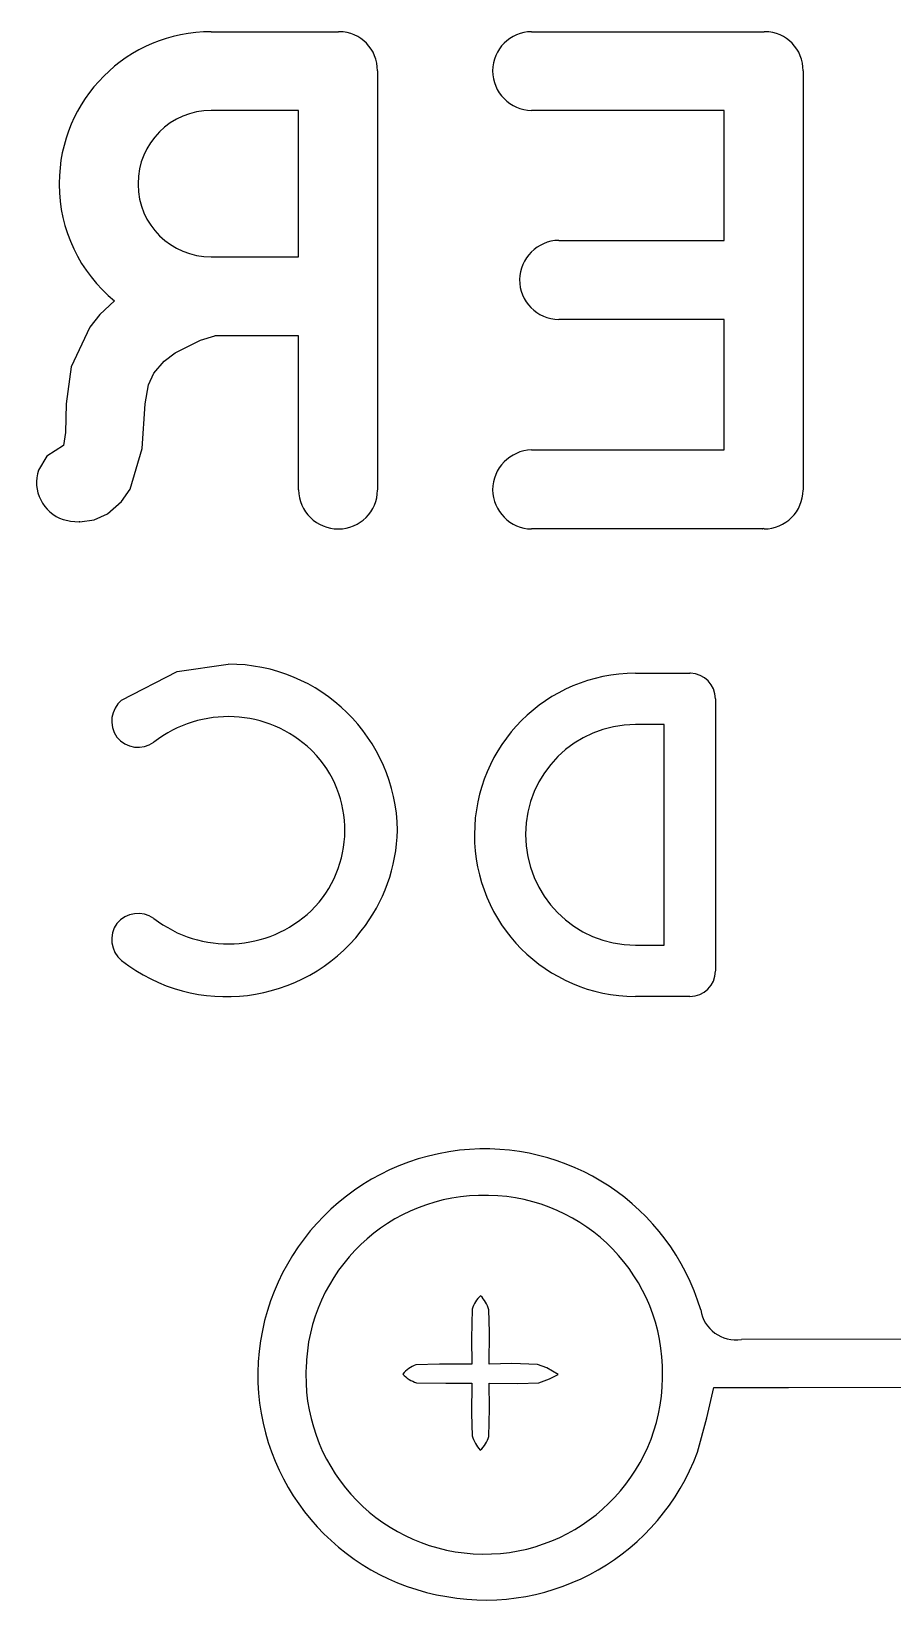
# Model space of a CAD drawing. Header units: inches. Extents: x -144 to 693, y -254 to -25.
# Drawn here: x -108.685 to -106.08, y -242.429 to -237.634 of the extents above; entities that cross this region are included whole.
import ezdxf

# ---------------------------------------------------------------- set-up
doc = ezdxf.new("R2010")
doc.units = ezdxf.units.IN
doc.header["$MEASUREMENT"] = 0
doc.layers.add('Layer 1', color=7, linetype='Continuous')

# ---------------------------------------------------------------- blocks, each defined once
blk = doc.blocks.new('block 442')
at = {"layer": 'Layer 1', "color": 7, "lineweight": 25, "true_color": 0xffffff}
blk.add_open_spline([(-108.413, -239.6581), (-108.4464, -239.6856), (-108.4526, -239.7345), (-108.4275, -239.7697)], degree=3, dxfattribs=at)
blk = doc.blocks.new('block 443')
at = {"layer": 'Layer 1', "color": 7, "lineweight": 25, "true_color": 0xffffff}
blk.add_open_spline([(-108.4275, -239.7697), (-108.3999, -239.8041), (-108.351, -239.811), (-108.3152, -239.7855)], degree=3, dxfattribs=at)
blk = doc.blocks.new('block 444')
at = {"layer": 'Layer 1', "color": 7, "lineweight": 25, "true_color": 0xffffff}
blk.add_open_spline([(-107.8391, -239.809), (-107.97, -239.6836), (-108.1726, -239.6739), (-108.3152, -239.7855)], degree=3, dxfattribs=at)
blk = doc.blocks.new('block 445')
at = {"layer": 'Layer 1', "color": 7, "lineweight": 25, "true_color": 0xffffff}
blk.add_open_spline([(-107.8391, -240.2954), (-107.7047, -240.1631), (-107.7033, -239.9468), (-107.8353, -239.8124), (-107.8363, -239.811), (-107.8377, -239.8103), (-107.8391, -239.809)], degree=3, knots=[0, 0, 0, 0, 1, 1, 1, 2, 2, 2, 2], dxfattribs=at)
blk = doc.blocks.new('block 446')
at = {"layer": 'Layer 1', "color": 7, "lineweight": 25, "true_color": 0xffffff}
blk.add_open_spline([(-108.3152, -240.3188), (-108.1726, -240.4298), (-107.97, -240.4201), (-107.8391, -240.2954)], degree=3, dxfattribs=at)
blk = doc.blocks.new('block 447')
at = {"layer": 'Layer 1', "color": 7, "lineweight": 25, "true_color": 0xffffff}
blk.add_open_spline([(-108.3152, -240.3188), (-108.351, -240.2947), (-108.3992, -240.3009), (-108.4275, -240.334)], degree=3, dxfattribs=at)
blk = doc.blocks.new('block 448')
at = {"layer": 'Layer 1', "color": 7, "lineweight": 25, "true_color": 0xffffff}
blk.add_open_spline([(-108.4275, -240.334), (-108.4526, -240.3691), (-108.4468, -240.4181), (-108.413, -240.4463)], degree=3, dxfattribs=at)
blk = doc.blocks.new('block 449')
at = {"layer": 'Layer 1', "color": 7, "lineweight": 25, "true_color": 0xffffff}
blk.add_open_spline([(-108.413, -240.4463), (-108.1884, -240.622), (-107.8632, -240.582), (-107.6875, -240.3567), (-107.6193, -240.2699), (-107.5807, -240.1631), (-107.5779, -240.0522)], degree=3, knots=[0, 0, 0, 0, 1, 1, 1, 2, 2, 2, 2], dxfattribs=at)
blk = doc.blocks.new('block 450')
at = {"layer": 'Layer 1', "color": 7, "lineweight": 25, "true_color": 0xffffff}
blk.add_open_spline([(-107.5779, -240.0522), (-107.5828, -239.7724), (-107.8108, -239.5485), (-108.0906, -239.5492)], degree=3, dxfattribs=at)
blk = doc.blocks.new('block 451')
at = {"layer": 'Layer 1', "color": 7, "lineweight": 25, "true_color": 0xffffff}
blk.add_lwpolyline([(-108.413, -239.6581), (-108.2452, -239.5713), (-108.0906, -239.5492)], dxfattribs=at)
blk = doc.blocks.new('block 590')
at = {"layer": 'Layer 1', "color": 7, "lineweight": 25, "true_color": 0xffffff}
blk.add_lwpolyline([(-106.3504, -237.7529), (-106.3504, -239.0214)], dxfattribs=at)
blk = doc.blocks.new('block 591')
at = {"layer": 'Layer 1', "color": 7, "lineweight": 25, "true_color": 0xffffff}
blk.add_open_spline([(-106.3504, -237.7529), (-106.3494, -237.6882), (-106.4011, -237.6351), (-106.4659, -237.6344), (-106.4665, -237.6344), (-106.4676, -237.6344), (-106.4686, -237.6344)], degree=3, knots=[0, 0, 0, 0, 1, 1, 1, 2, 2, 2, 2], dxfattribs=at)
blk = doc.blocks.new('block 592')
at = {"layer": 'Layer 1', "color": 7, "lineweight": 25, "true_color": 0xffffff}
blk.add_lwpolyline([(-107.1721, -237.6344), (-106.4686, -237.6344)], dxfattribs=at)
blk = doc.blocks.new('block 593')
at = {"layer": 'Layer 1', "color": 7, "lineweight": 25, "true_color": 0xffffff}
blk.add_open_spline([(-107.1721, -237.6344), (-107.2369, -237.6351), (-107.2899, -237.6875), (-107.2903, -237.7529)], degree=3, dxfattribs=at)
blk = doc.blocks.new('block 594')
at = {"layer": 'Layer 1', "color": 7, "lineweight": 25, "true_color": 0xffffff}
blk.add_open_spline([(-107.2903, -237.7529), (-107.2899, -237.8184), (-107.2376, -237.8714), (-107.1721, -237.8728)], degree=3, dxfattribs=at)
blk = doc.blocks.new('block 595')
at = {"layer": 'Layer 1', "color": 7, "lineweight": 25, "true_color": 0xffffff}
blk.add_lwpolyline([(-106.5892, -237.8728), (-107.1721, -237.8728)], dxfattribs=at)
blk = doc.blocks.new('block 596')
at = {"layer": 'Layer 1', "color": 7, "lineweight": 25, "true_color": 0xffffff}
blk.add_lwpolyline([(-106.5892, -238.2662), (-106.5892, -237.8728)], dxfattribs=at)
blk = doc.blocks.new('block 597')
at = {"layer": 'Layer 1', "color": 7, "lineweight": 25, "true_color": 0xffffff}
blk.add_lwpolyline([(-107.0901, -238.2662), (-106.5892, -238.2662)], dxfattribs=at)
blk = doc.blocks.new('block 598')
at = {"layer": 'Layer 1', "color": 7, "lineweight": 25, "true_color": 0xffffff}
blk.add_open_spline([(-107.0901, -238.2662), (-107.1549, -238.2676), (-107.2072, -238.32), (-107.2086, -238.3848)], degree=3, dxfattribs=at)
blk = doc.blocks.new('block 599')
at = {"layer": 'Layer 1', "color": 7, "lineweight": 25, "true_color": 0xffffff}
blk.add_open_spline([(-107.2086, -238.3848), (-107.209, -238.4509), (-107.1562, -238.5046), (-107.0901, -238.5053)], degree=3, dxfattribs=at)
blk = doc.blocks.new('block 600')
at = {"layer": 'Layer 1', "color": 7, "lineweight": 25, "true_color": 0xffffff}
blk.add_lwpolyline([(-106.5892, -238.5053), (-107.0901, -238.5053)], dxfattribs=at)
blk = doc.blocks.new('block 601')
at = {"layer": 'Layer 1', "color": 7, "lineweight": 25, "true_color": 0xffffff}
blk.add_lwpolyline([(-106.5892, -238.9008), (-106.5892, -238.5053)], dxfattribs=at)
blk = doc.blocks.new('block 602')
at = {"layer": 'Layer 1', "color": 7, "lineweight": 25, "true_color": 0xffffff}
blk.add_lwpolyline([(-107.1721, -238.9008), (-106.5892, -238.9008)], dxfattribs=at)
blk = doc.blocks.new('block 603')
at = {"layer": 'Layer 1', "color": 7, "lineweight": 25, "true_color": 0xffffff}
blk.add_open_spline([(-107.1721, -238.9008), (-107.2376, -238.9022), (-107.2899, -238.956), (-107.2903, -239.0214)], degree=3, dxfattribs=at)
blk = doc.blocks.new('block 604')
at = {"layer": 'Layer 1', "color": 7, "lineweight": 25, "true_color": 0xffffff}
blk.add_open_spline([(-107.2903, -239.0214), (-107.2892, -239.0862), (-107.2369, -239.1385), (-107.1721, -239.1399)], degree=3, dxfattribs=at)
blk = doc.blocks.new('block 605')
at = {"layer": 'Layer 1', "color": 7, "lineweight": 25, "true_color": 0xffffff}
blk.add_lwpolyline([(-106.4748, -239.1399), (-107.1721, -239.1399)], dxfattribs=at)
blk = doc.blocks.new('block 606')
at = {"layer": 'Layer 1', "color": 7, "lineweight": 25, "true_color": 0xffffff}
blk.add_open_spline([(-106.4748, -239.1399), (-106.4748, -239.1399), (-106.4734, -239.1392), (-106.4734, -239.1392), (-106.4721, -239.1392), (-106.4714, -239.1385), (-106.4714, -239.1385)], degree=3, knots=[0, 0, 0, 0, 1, 1, 1, 2, 2, 2, 2], dxfattribs=at)
blk = doc.blocks.new('block 607')
at = {"layer": 'Layer 1', "color": 7, "lineweight": 25, "true_color": 0xffffff}
blk.add_lwpolyline([(-106.4686, -239.1399), (-106.4707, -239.1379)], dxfattribs=at)
blk = doc.blocks.new('block 608')
at = {"layer": 'Layer 1', "color": 7, "lineweight": 25, "true_color": 0xffffff}
blk.add_open_spline([(-106.4686, -239.1399), (-106.4035, -239.1399), (-106.3508, -239.0869), (-106.3504, -239.0221)], degree=3, dxfattribs=at)
blk = doc.blocks.new('block 609')
at = {"layer": 'Layer 1', "color": 7, "lineweight": 25, "true_color": 0xffffff}
blk.add_lwpolyline([(-108.4557, -239.0944), (-108.413, -239.0572), (-108.3868, -239.0193)], dxfattribs=at)
blk = doc.blocks.new('block 610')
at = {"layer": 'Layer 1', "color": 7, "lineweight": 25, "true_color": 0xffffff}
blk.add_lwpolyline([(-108.3868, -239.0193), (-108.3503, -238.896), (-108.3421, -238.761)], dxfattribs=at)
blk = doc.blocks.new('block 611')
at = {"layer": 'Layer 1', "color": 7, "lineweight": 25, "true_color": 0xffffff}
blk.add_lwpolyline([(-108.3421, -238.761), (-108.3321, -238.7031), (-108.3159, -238.6686)], dxfattribs=at)
blk = doc.blocks.new('block 612')
at = {"layer": 'Layer 1', "color": 7, "lineweight": 25, "true_color": 0xffffff}
blk.add_lwpolyline([(-108.3159, -238.6686), (-108.2842, -238.6314), (-108.2514, -238.6066)], dxfattribs=at)
blk = doc.blocks.new('block 613')
at = {"layer": 'Layer 1', "color": 7, "lineweight": 25, "true_color": 0xffffff}
blk.add_lwpolyline([(-108.2514, -238.6066), (-108.1739, -238.568), (-108.1309, -238.5549)], dxfattribs=at)
blk = doc.blocks.new('block 614')
at = {"layer": 'Layer 1', "color": 7, "lineweight": 25, "true_color": 0xffffff}
blk.add_lwpolyline([(-107.8773, -238.5549), (-108.1309, -238.5549)], dxfattribs=at)
blk = doc.blocks.new('block 615')
at = {"layer": 'Layer 1', "color": 7, "lineweight": 25, "true_color": 0xffffff}
blk.add_lwpolyline([(-107.8773, -239.0214), (-107.8773, -238.5549)], dxfattribs=at)
blk = doc.blocks.new('block 616')
at = {"layer": 'Layer 1', "color": 7, "lineweight": 25, "true_color": 0xffffff}
blk.add_open_spline([(-107.8773, -239.0214), (-107.8763, -239.0876), (-107.8225, -239.1399), (-107.7571, -239.1399)], degree=3, dxfattribs=at)
blk = doc.blocks.new('block 617')
at = {"layer": 'Layer 1', "color": 7, "lineweight": 25, "true_color": 0xffffff}
blk.add_open_spline([(-107.7571, -239.1399), (-107.6916, -239.1399), (-107.6386, -239.0869), (-107.6386, -239.0221)], degree=3, dxfattribs=at)
blk = doc.blocks.new('block 618')
at = {"layer": 'Layer 1', "color": 7, "lineweight": 25, "true_color": 0xffffff}
blk.add_lwpolyline([(-107.6386, -237.7529), (-107.6386, -239.0214)], dxfattribs=at)
blk = doc.blocks.new('block 619')
at = {"layer": 'Layer 1', "color": 7, "lineweight": 25, "true_color": 0xffffff}
blk.add_open_spline([(-107.6386, -237.7529), (-107.6379, -237.6882), (-107.6896, -237.6351), (-107.754, -237.6344), (-107.755, -237.6344), (-107.7557, -237.6344), (-107.7571, -237.6344)], degree=3, knots=[0, 0, 0, 0, 1, 1, 1, 2, 2, 2, 2], dxfattribs=at)
blk = doc.blocks.new('block 620')
at = {"layer": 'Layer 1', "color": 7, "lineweight": 25, "true_color": 0xffffff}
blk.add_lwpolyline([(-108.1415, -237.6344), (-107.7571, -237.6344)], dxfattribs=at)
blk = doc.blocks.new('block 621')
at = {"layer": 'Layer 1', "color": 7, "lineweight": 25, "true_color": 0xffffff}
blk.add_open_spline([(-108.1415, -237.6344), (-108.3958, -237.6344), (-108.6018, -237.8397), (-108.6018, -238.094), (-108.6018, -238.0947), (-108.6018, -238.0961), (-108.6018, -238.0968)], degree=3, knots=[0, 0, 0, 0, 1, 1, 1, 2, 2, 2, 2], dxfattribs=at)
blk = doc.blocks.new('block 622')
at = {"layer": 'Layer 1', "color": 7, "lineweight": 25, "true_color": 0xffffff}
blk.add_open_spline([(-108.6018, -238.0968), (-108.6018, -238.2332), (-108.5405, -238.3627), (-108.4344, -238.4495)], degree=3, dxfattribs=at)
blk = doc.blocks.new('block 623')
at = {"layer": 'Layer 1', "color": 7, "lineweight": 25, "true_color": 0xffffff}
blk.add_lwpolyline([(-108.4344, -238.4495), (-108.4788, -238.4902), (-108.5095, -238.5288)], dxfattribs=at)
blk = doc.blocks.new('block 624')
at = {"layer": 'Layer 1', "color": 7, "lineweight": 25, "true_color": 0xffffff}
blk.add_lwpolyline([(-108.5095, -238.5288), (-108.5653, -238.6487), (-108.5805, -238.761)], dxfattribs=at)
blk = doc.blocks.new('block 625')
at = {"layer": 'Layer 1', "color": 7, "lineweight": 25, "true_color": 0xffffff}
blk.add_lwpolyline([(-108.5805, -238.761), (-108.5832, -238.8478), (-108.5891, -238.8877)], dxfattribs=at)
blk = doc.blocks.new('block 626')
at = {"layer": 'Layer 1', "color": 7, "lineweight": 25, "true_color": 0xffffff}
blk.add_lwpolyline([(-108.5891, -238.8877), (-108.639, -238.9194), (-108.6645, -238.9615)], dxfattribs=at)
blk = doc.blocks.new('block 627')
at = {"layer": 'Layer 1', "color": 7, "lineweight": 25, "true_color": 0xffffff}
blk.add_open_spline([(-108.6645, -238.9615), (-108.6852, -239.0235), (-108.6514, -239.091), (-108.5894, -239.1117)], degree=3, dxfattribs=at)
blk = doc.blocks.new('block 628')
at = {"layer": 'Layer 1', "color": 7, "lineweight": 25, "true_color": 0xffffff}
blk.add_lwpolyline([(-108.5891, -239.1117), (-108.5674, -239.1165), (-108.5419, -239.1179)], dxfattribs=at)
blk = doc.blocks.new('block 629')
at = {"layer": 'Layer 1', "color": 7, "lineweight": 25, "true_color": 0xffffff}
blk.add_lwpolyline([(-108.5398, -239.1179), (-108.5419, -239.1179)], dxfattribs=at)
blk = doc.blocks.new('block 630')
at = {"layer": 'Layer 1', "color": 7, "lineweight": 25, "true_color": 0xffffff}
blk.add_lwpolyline([(-108.5398, -239.1179), (-108.4957, -239.1124), (-108.4557, -239.0944)], dxfattribs=at)
blk = doc.blocks.new('block 699')
at = {"layer": 'Layer 1', "color": 7, "lineweight": 25, "true_color": 0xffffff}
blk.add_open_spline([(-106.6602, -241.5039), (-106.6512, -241.5625), (-106.5961, -241.6025), (-106.5372, -241.5935)], degree=3, dxfattribs=at)
blk = doc.blocks.new('block 700')
at = {"layer": 'Layer 1', "color": 7, "lineweight": 25, "true_color": 0xffffff}
blk.add_open_spline([(-106.6602, -241.5039), (-106.7546, -241.187), (-107.0622, -240.9837), (-107.3905, -241.0209)], degree=3, dxfattribs=at)
blk = doc.blocks.new('block 701')
at = {"layer": 'Layer 1', "color": 7, "lineweight": 25, "true_color": 0xffffff}
blk.add_open_spline([(-107.3905, -241.0209), (-107.7336, -241.0602), (-107.9948, -241.3475), (-108.001, -241.6934)], degree=3, dxfattribs=at)
blk = doc.blocks.new('block 702')
at = {"layer": 'Layer 1', "color": 7, "lineweight": 25, "true_color": 0xffffff}
blk.add_open_spline([(-108.001, -241.6934), (-108.0037, -242.0297), (-107.7612, -242.3177), (-107.4291, -242.3721)], degree=3, dxfattribs=at)
blk = doc.blocks.new('block 703')
at = {"layer": 'Layer 1', "color": 7, "lineweight": 25, "true_color": 0xffffff}
blk.add_open_spline([(-107.4291, -242.3721), (-107.1039, -242.4286), (-106.7845, -242.2446), (-106.6701, -241.9346)], degree=3, dxfattribs=at)
blk = doc.blocks.new('block 704')
at = {"layer": 'Layer 1', "color": 7, "lineweight": 25, "true_color": 0xffffff}
blk.add_lwpolyline([(-106.6701, -241.9346), (-106.6419, -241.8312), (-106.6209, -241.7389)], dxfattribs=at)
blk = doc.blocks.new('block 705')
at = {"layer": 'Layer 1', "color": 7, "lineweight": 25, "true_color": 0xffffff}
blk.add_lwpolyline([(-106.6209, -241.7389), (-106.5706, -241.7389), (-106.5485, -241.7389), (-106.5265, -241.7389), (-106.3949, -241.7389), (-105.3266, -241.7382)], dxfattribs=at)
blk = doc.blocks.new('block 712')
at = {"layer": 'Layer 1', "color": 7, "lineweight": 25, "true_color": 0xffffff}
blk.add_lwpolyline([(-105.2897, -241.5908), (-105.9884, -241.5921), (-106.5368, -241.5935)], dxfattribs=at)
blk = doc.blocks.new('block 787')
at = {"layer": 'Layer 1', "color": 7, "lineweight": 25, "true_color": 0xffffff}
blk.add_open_spline([(-106.6161, -239.6539), (-106.6154, -239.6119), (-106.6491, -239.5775), (-106.6912, -239.5768), (-106.6919, -239.5768), (-106.6925, -239.5768), (-106.6929, -239.5768)], degree=3, knots=[0, 0, 0, 0, 1, 1, 1, 2, 2, 2, 2], dxfattribs=at)
blk = doc.blocks.new('block 788')
at = {"layer": 'Layer 1', "color": 7, "lineweight": 25, "true_color": 0xffffff}
blk.add_lwpolyline([(-106.8579, -239.5768), (-106.6929, -239.5768)], dxfattribs=at)
blk = doc.blocks.new('block 789')
at = {"layer": 'Layer 1', "color": 7, "lineweight": 25, "true_color": 0xffffff}
blk.add_open_spline([(-106.8579, -239.5768), (-107.127, -239.5768), (-107.345, -239.7952), (-107.345, -240.0646)], degree=3, dxfattribs=at)
blk = doc.blocks.new('block 790')
at = {"layer": 'Layer 1', "color": 7, "lineweight": 25, "true_color": 0xffffff}
blk.add_open_spline([(-107.345, -240.0646), (-107.3464, -240.3347), (-107.1283, -240.5538), (-106.8586, -240.5552)], degree=3, dxfattribs=at)
blk = doc.blocks.new('block 791')
at = {"layer": 'Layer 1', "color": 7, "lineweight": 25, "true_color": 0xffffff}
blk.add_lwpolyline([(-106.6929, -240.5552), (-106.8579, -240.5552)], dxfattribs=at)
blk = doc.blocks.new('block 792')
at = {"layer": 'Layer 1', "color": 7, "lineweight": 25, "true_color": 0xffffff}
blk.add_open_spline([(-106.6929, -240.5552), (-106.6505, -240.5552), (-106.6161, -240.5207), (-106.6161, -240.4787)], degree=3, dxfattribs=at)
blk = doc.blocks.new('block 793')
at = {"layer": 'Layer 1', "color": 7, "lineweight": 25, "true_color": 0xffffff}
blk.add_lwpolyline([(-106.6161, -239.6539), (-106.6161, -240.478)], dxfattribs=at)
blk = doc.blocks.new('block 911')
at = {"layer": 'Layer 1', "color": 7, "lineweight": 25, "true_color": 0xffffff}
blk.add_lwpolyline([(-107.3533, -241.6686), (-107.4505, -241.6679), (-107.5221, -241.67)], dxfattribs=at)
blk = doc.blocks.new('block 912')
at = {"layer": 'Layer 1', "color": 7, "lineweight": 25, "true_color": 0xffffff}
blk.add_open_spline([(-107.5221, -241.67), (-107.538, -241.6755), (-107.5514, -241.6852), (-107.5621, -241.6983)], degree=3, dxfattribs=at)
blk = doc.blocks.new('block 913')
at = {"layer": 'Layer 1', "color": 7, "lineweight": 25, "true_color": 0xffffff}
blk.add_open_spline([(-107.5621, -241.6983), (-107.5511, -241.7107), (-107.5366, -241.7196), (-107.5201, -241.7244)], degree=3, dxfattribs=at)
blk = doc.blocks.new('block 914')
at = {"layer": 'Layer 1', "color": 7, "lineweight": 25, "true_color": 0xffffff}
blk.add_lwpolyline([(-107.5201, -241.7244), (-107.4319, -241.7258), (-107.3533, -241.7258)], dxfattribs=at)
blk = doc.blocks.new('block 915')
at = {"layer": 'Layer 1', "color": 7, "lineweight": 25, "true_color": 0xffffff}
blk.add_lwpolyline([(-107.3533, -241.7258), (-107.354, -241.8175), (-107.3519, -241.885)], dxfattribs=at)
blk = doc.blocks.new('block 916')
at = {"layer": 'Layer 1', "color": 7, "lineweight": 25, "true_color": 0xffffff}
blk.add_open_spline([(-107.3519, -241.885), (-107.3471, -241.9008), (-107.3388, -241.916), (-107.3278, -241.9284)], degree=3, dxfattribs=at)
blk = doc.blocks.new('block 917')
at = {"layer": 'Layer 1', "color": 7, "lineweight": 25, "true_color": 0xffffff}
blk.add_open_spline([(-107.3278, -241.9284), (-107.3151, -241.9174), (-107.3061, -241.9029), (-107.3016, -241.887)], degree=3, dxfattribs=at)
blk = doc.blocks.new('block 918')
at = {"layer": 'Layer 1', "color": 7, "lineweight": 25, "true_color": 0xffffff}
blk.add_lwpolyline([(-107.3016, -241.887), (-107.2999, -241.8023), (-107.3003, -241.7258)], dxfattribs=at)
blk = doc.blocks.new('block 919')
at = {"layer": 'Layer 1', "color": 7, "lineweight": 25, "true_color": 0xffffff}
blk.add_lwpolyline([(-107.3003, -241.7258), (-107.2141, -241.7265), (-107.1507, -241.7244)], dxfattribs=at)
blk = doc.blocks.new('block 920')
at = {"layer": 'Layer 1', "color": 7, "lineweight": 25, "true_color": 0xffffff}
blk.add_lwpolyline([(-107.1507, -241.7244), (-107.1177, -241.7127), (-107.0918, -241.6996)], dxfattribs=at)
blk = doc.blocks.new('block 921')
at = {"layer": 'Layer 1', "color": 7, "lineweight": 25, "true_color": 0xffffff}
blk.add_lwpolyline([(-107.0918, -241.6996), (-107.1263, -241.679), (-107.1542, -241.6693)], dxfattribs=at)
blk = doc.blocks.new('block 922')
at = {"layer": 'Layer 1', "color": 7, "lineweight": 25, "true_color": 0xffffff}
blk.add_lwpolyline([(-107.1542, -241.6693), (-107.2324, -241.6666), (-107.3006, -241.6679)], dxfattribs=at)
blk = doc.blocks.new('block 923')
at = {"layer": 'Layer 1', "color": 7, "lineweight": 25, "true_color": 0xffffff}
blk.add_lwpolyline([(-107.3006, -241.6679), (-107.2999, -241.5715), (-107.3016, -241.5033)], dxfattribs=at)
blk = doc.blocks.new('block 924')
at = {"layer": 'Layer 1', "color": 7, "lineweight": 25, "true_color": 0xffffff}
blk.add_open_spline([(-107.3016, -241.5033), (-107.3065, -241.4874), (-107.3147, -241.4729), (-107.3264, -241.4612)], degree=3, dxfattribs=at)
blk = doc.blocks.new('block 925')
at = {"layer": 'Layer 1', "color": 7, "lineweight": 25, "true_color": 0xffffff}
blk.add_open_spline([(-107.3264, -241.4612), (-107.3388, -241.4716), (-107.3478, -241.486), (-107.3519, -241.5019)], degree=3, dxfattribs=at)
blk = doc.blocks.new('block 926')
at = {"layer": 'Layer 1', "color": 7, "lineweight": 25, "true_color": 0xffffff}
blk.add_lwpolyline([(-107.3519, -241.5019), (-107.3537, -241.5901), (-107.3533, -241.6686)], dxfattribs=at)
blk = doc.blocks.new('block 927')
at = {"layer": 'Layer 1', "color": 7, "lineweight": 25, "true_color": 0xffffff}
blk.add_open_spline([(-106.7759, -241.701), (-106.7711, -241.4054), (-107.0067, -241.1622), (-107.3023, -241.1574), (-107.303, -241.1574), (-107.304, -241.1574), (-107.3051, -241.1574)], degree=3, knots=[0, 0, 0, 0, 1, 1, 1, 2, 2, 2, 2], dxfattribs=at)
blk = doc.blocks.new('block 928')
at = {"layer": 'Layer 1', "color": 7, "lineweight": 25, "true_color": 0xffffff}
blk.add_open_spline([(-107.3051, -241.1574), (-107.602, -241.1505), (-107.8484, -241.3854), (-107.8549, -241.6824), (-107.8553, -241.6879), (-107.8553, -241.6927), (-107.8553, -241.6976)], degree=3, knots=[0, 0, 0, 0, 1, 1, 1, 2, 2, 2, 2], dxfattribs=at)
blk = doc.blocks.new('block 929')
at = {"layer": 'Layer 1', "color": 7, "lineweight": 25, "true_color": 0xffffff}
blk.add_open_spline([(-107.8553, -241.6976), (-107.8584, -241.9959), (-107.6196, -242.2398), (-107.3216, -242.2433), (-107.0236, -242.2467), (-106.7794, -242.0076), (-106.7759, -241.71), (-106.7759, -241.7072), (-106.7759, -241.7045), (-106.7759, -241.701)], degree=3, knots=[0, 0, 0, 0, 1, 1, 1, 2, 2, 2, 3, 3, 3, 3], dxfattribs=at)
blk = doc.blocks.new('block 930')
at = {"layer": 'Layer 1', "color": 7, "lineweight": 25, "true_color": 0xffffff}
blk.add_open_spline([(-108.3634, -238.0968), (-108.3627, -238.2187), (-108.2635, -238.3165), (-108.1415, -238.3159)], degree=3, dxfattribs=at)
blk = doc.blocks.new('block 931')
at = {"layer": 'Layer 1', "color": 7, "lineweight": 25, "true_color": 0xffffff}
blk.add_lwpolyline([(-108.1415, -238.3159), (-107.8773, -238.3159)], dxfattribs=at)
blk = doc.blocks.new('block 932')
at = {"layer": 'Layer 1', "color": 7, "lineweight": 25, "true_color": 0xffffff}
blk.add_lwpolyline([(-107.8773, -238.3159), (-107.8773, -237.8728)], dxfattribs=at)
blk = doc.blocks.new('block 933')
at = {"layer": 'Layer 1', "color": 7, "lineweight": 25, "true_color": 0xffffff}
blk.add_lwpolyline([(-107.8773, -237.8728), (-108.1415, -237.8728)], dxfattribs=at)
blk = doc.blocks.new('block 934')
at = {"layer": 'Layer 1', "color": 7, "lineweight": 25, "true_color": 0xffffff}
blk.add_open_spline([(-108.1415, -237.8728), (-108.2642, -237.8728), (-108.3634, -237.972), (-108.3634, -238.0947), (-108.3634, -238.0954), (-108.3634, -238.0961), (-108.3634, -238.0968)], degree=3, knots=[0, 0, 0, 0, 1, 1, 1, 2, 2, 2, 2], dxfattribs=at)
blk = doc.blocks.new('block 961')
at = {"layer": 'Layer 1', "color": 7, "lineweight": 25, "true_color": 0xffffff}
blk.add_open_spline([(-107.1904, -240.0646), (-107.191, -240.2492), (-107.0419, -240.3995), (-106.8579, -240.4001)], degree=3, dxfattribs=at)
blk = doc.blocks.new('block 962')
at = {"layer": 'Layer 1', "color": 7, "lineweight": 25, "true_color": 0xffffff}
blk.add_lwpolyline([(-106.8579, -240.4001), (-106.7711, -240.4001)], dxfattribs=at)
blk = doc.blocks.new('block 963')
at = {"layer": 'Layer 1', "color": 7, "lineweight": 25, "true_color": 0xffffff}
blk.add_lwpolyline([(-106.7711, -240.4001), (-106.7711, -239.7318)], dxfattribs=at)
blk = doc.blocks.new('block 964')
at = {"layer": 'Layer 1', "color": 7, "lineweight": 25, "true_color": 0xffffff}
blk.add_lwpolyline([(-106.7711, -239.7318), (-106.8579, -239.7318)], dxfattribs=at)
blk = doc.blocks.new('block 965')
at = {"layer": 'Layer 1', "color": 7, "lineweight": 25, "true_color": 0xffffff}
blk.add_open_spline([(-106.8579, -239.7318), (-107.0412, -239.7318), (-107.19, -239.8806), (-107.1904, -240.0639)], degree=3, dxfattribs=at)

msp = doc.modelspace()

# ---------------------------------------------------------------- block references
at = {"layer": 'Layer 1'}
for name in ['block 621', 'block 620', 'block 619', 'block 593', 'block 592', 'block 591', 'block 618', 'block 594', 'block 590', 'block 934', 'block 933', 'block 932', 'block 595', 'block 596', 'block 622', 'block 930', 'block 598', 'block 597', 'block 931', 'block 599', 'block 623', 'block 600', 'block 601', 'block 624', 'block 613', 'block 614', 'block 615', 'block 612', 'block 611', 'block 625', 'block 610', 'block 626', 'block 603', 'block 602', 'block 627', 'block 609', 'block 616', 'block 617', 'block 604', 'block 608', 'block 628', 'block 629', 'block 630', 'block 605', 'block 606', 'block 607', 'block 451', 'block 450', 'block 789', 'block 788', 'block 787', 'block 442', 'block 793', 'block 444', 'block 965', 'block 964', 'block 963', 'block 443', 'block 445', 'block 449', 'block 790', 'block 961', 'block 447', 'block 446', 'block 448', 'block 962', 'block 792', 'block 791', 'block 700', 'block 701', 'block 928', 'block 927', 'block 925', 'block 924', 'block 926', 'block 923', 'block 699', 'block 712', 'block 912', 'block 911', 'block 922', 'block 921', 'block 702', 'block 929', 'block 913', 'block 920', 'block 914', 'block 915', 'block 918', 'block 919', 'block 704', 'block 705', 'block 916', 'block 917', 'block 703']:
    msp.add_blockref(name, (0, 0), dxfattribs=at)

doc.saveas('drawing.dxf')
